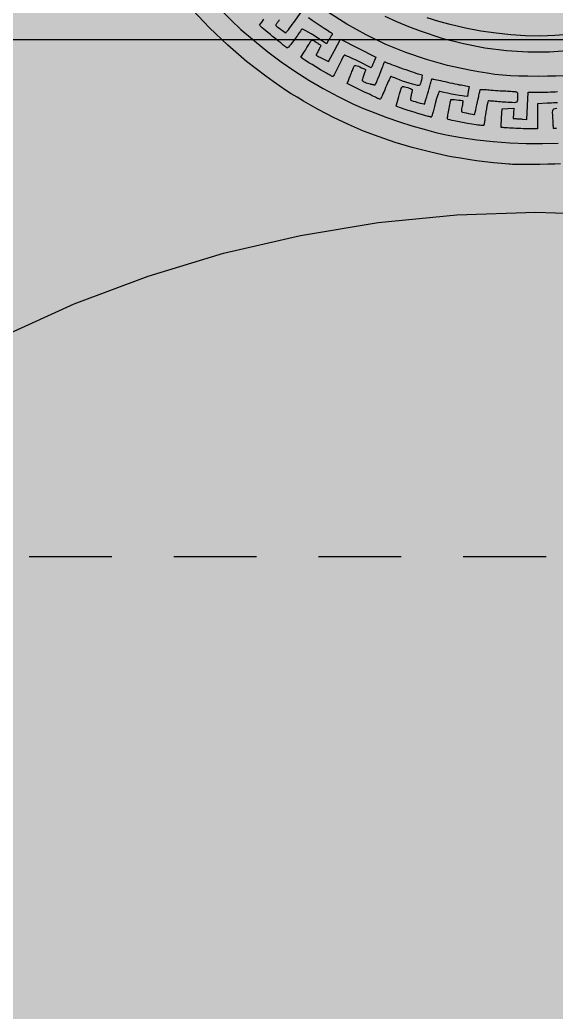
# Model space of a CAD drawing. Header units: inches. Extents: x 0.5 to 16.5, y 0.5 to 10.5.
# Drawn here: x 9.638 to 10.027, y 8.169 to 8.89 of the extents above; entities that cross this region are included whole.
import ezdxf

# ---------------------------------------------------------------- set-up
doc = ezdxf.new("R2010")
doc.units = ezdxf.units.IN
doc.header["$MEASUREMENT"] = 0
for name, color, linetype in [('A-ELEV-FILL', 7, 'Continuous'), ('A-ELEV-HIDN', 7, 'Continuous'), ('A-ELEV-OTLN', 7, 'Continuous'), ('A-ELEV-SIGN', 7, 'Continuous')]:
    doc.layers.add(name, color=color, linetype=linetype)

# ---------------------------------------------------------------- blocks, each defined once
blk = doc.blocks.new('THA_MARK')
at = {"layer": 'A-ELEV-SIGN'}
for points in [[(0.0261, -0.4855), (0.0201, -0.4857), (0.0129, -0.4858), (0.0044, -0.4859), (-0.0016, -0.4859), (-0.0072, -0.4859), (-0.0125, -0.4859), (-0.0172, -0.4859), (-0.0213, -0.4859), (-0.0246, -0.4859), (-0.027, -0.4858), (-0.0283, -0.4858), (-0.0283, -0.4858), (-0.0361, -0.4851), (-0.0446, -0.4842), (-0.0535, -0.4831), (-0.0625, -0.482), (-0.0713, -0.4807), (-0.0795, -0.4795), (-0.0868, -0.4782), (-0.0928, -0.4771), (-0.1121, -0.4728), (-0.1305, -0.468), (-0.1482, -0.4628), (-0.1652, -0.457), (-0.1817, -0.4508), (-0.1977, -0.4439), (-0.2133, -0.4364), (-0.2288, -0.4283), (-0.2376, -0.4234), (-0.2452, -0.4191), (-0.2518, -0.4151), (-0.258, -0.4114), (-0.264, -0.4075), (-0.2702, -0.4032), (-0.2771, -0.3984), (-0.285, -0.3927), (-0.3053, -0.3772), (-0.3251, -0.3601), (-0.3442, -0.3419), (-0.3624, -0.3226)], [(0.0352, -0.3487), (0.0201, -0.3499), (0.0048, -0.3504), (-0.0106, -0.3501), (-0.0261, -0.3492), (-0.0418, -0.3475), (-0.0578, -0.3452), (-0.0739, -0.3421), (-0.0903, -0.3383), (-0.1024, -0.335), (-0.1145, -0.3311)], [(-0.1594, -0.3293), (-0.1468, -0.3351), (-0.1343, -0.3404), (-0.1219, -0.3451), (-0.0991, -0.3525), (-0.0763, -0.3584), (-0.0536, -0.3628), (-0.0309, -0.3657), (-0.0081, -0.3671), (0.0146, -0.3671), (0.0374, -0.3655)], [(0.0292, -0.3924), (0.0212, -0.3927), (0.0124, -0.3929), (0.0025, -0.393), (-0.0082, -0.3929), (-0.0178, -0.3927), (-0.0266, -0.3923), (-0.0349, -0.3917), (-0.043, -0.3909), (-0.0513, -0.3897), (-0.0602, -0.3883), (-0.0699, -0.3865), (-0.093, -0.3815), (-0.1153, -0.3753), (-0.137, -0.3679), (-0.1581, -0.3592), (-0.1789, -0.3492), (-0.1994, -0.3378), (-0.2197, -0.325)], [(-0.3322, -0.3228), (-0.3214, -0.3337), (-0.3111, -0.3434), (-0.297, -0.3556), (-0.2828, -0.367), (-0.2686, -0.3776), (-0.2542, -0.3876), (-0.2395, -0.3969), (-0.2243, -0.4058), (-0.2086, -0.4142), (-0.1922, -0.4222), (-0.1817, -0.4268), (-0.1698, -0.4316), (-0.1571, -0.4363), (-0.1439, -0.4409), (-0.1306, -0.4451), (-0.1177, -0.4489), (-0.1055, -0.4521), (-0.0946, -0.4546), (-0.0787, -0.4575), (-0.062, -0.4599), (-0.0448, -0.4617), (-0.0273, -0.463), (-0.0099, -0.4638), (0.0072, -0.464), (0.0236, -0.4636)], [(-0.2704, -0.3332), (-0.271, -0.334), (-0.2716, -0.3347), (-0.2722, -0.3355), (-0.2727, -0.3362), (-0.2732, -0.3369), (-0.2736, -0.3375), (-0.274, -0.3381), (-0.2742, -0.3385), (-0.2744, -0.3389), (-0.2745, -0.3391), (-0.274, -0.3396), (-0.2729, -0.3406), (-0.2713, -0.3418), (-0.2694, -0.3433), (-0.2674, -0.3446), (-0.2657, -0.3458), (-0.2644, -0.3467), (-0.2637, -0.347), (-0.2634, -0.3468), (-0.2629, -0.3461), (-0.2621, -0.3451), (-0.261, -0.3438), (-0.2598, -0.3422), (-0.2584, -0.3403), (-0.2569, -0.3382), (-0.2553, -0.336), (-0.2475, -0.3252)], [(-0.2398, -0.331), (-0.2361, -0.3336), (-0.2319, -0.3364), (-0.2276, -0.3393), (-0.2234, -0.3421), (-0.2198, -0.3444), (-0.217, -0.3462), (-0.2161, -0.3467), (-0.2155, -0.3472), (-0.2151, -0.3475), (-0.2148, -0.3479), (-0.2147, -0.3482), (-0.2147, -0.3486), (-0.2149, -0.349), (-0.2152, -0.3495), (-0.2155, -0.3498), (-0.2158, -0.3503), (-0.2162, -0.3509), (-0.2167, -0.3516), (-0.2171, -0.3524), (-0.2176, -0.3532), (-0.2181, -0.354), (-0.2186, -0.3547), (-0.2209, -0.3586), (-0.2261, -0.3551), (-0.2299, -0.3526), (-0.2335, -0.3503), (-0.237, -0.3482), (-0.2401, -0.3463), (-0.2427, -0.3449), (-0.2448, -0.3438), (-0.2462, -0.3431), (-0.2468, -0.3431), (-0.247, -0.3433), (-0.2474, -0.3438), (-0.2479, -0.3445), (-0.2484, -0.3453), (-0.2491, -0.3462), (-0.2499, -0.3473), (-0.2507, -0.3485), (-0.2516, -0.3497), (-0.2536, -0.3526), (-0.2554, -0.3551), (-0.2571, -0.3574), (-0.2586, -0.3593), (-0.2599, -0.3609), (-0.2609, -0.362), (-0.2617, -0.3627), (-0.2621, -0.3629), (-0.2624, -0.3629), (-0.2627, -0.3628), (-0.263, -0.3625), (-0.2635, -0.3622), (-0.264, -0.3619), (-0.2645, -0.3615), (-0.265, -0.361), (-0.2656, -0.3606), (-0.2656, -0.3606), (-0.2664, -0.3599), (-0.2676, -0.3589), (-0.2691, -0.3576), (-0.271, -0.3561), (-0.2731, -0.3545), (-0.2753, -0.3527), (-0.2777, -0.3508), (-0.2801, -0.3489), (-0.2827, -0.3468), (-0.285, -0.345), (-0.287, -0.3433), (-0.2886, -0.3419), (-0.2899, -0.3407), (-0.2908, -0.3398), (-0.2913, -0.3391), (-0.2914, -0.3388), (-0.2905, -0.3375), (-0.2889, -0.3353), (-0.2868, -0.3327)], [(0.022, -0.448), (0.0198, -0.448), (0.0189, -0.4479), (0.0189, -0.4479), (0.0189, -0.4476), (0.0188, -0.4469), (0.0187, -0.4459), (0.0186, -0.4447), (0.0185, -0.4431), (0.0184, -0.4414), (0.0183, -0.4395), (0.0182, -0.4375), (0.018, -0.4338), (0.0179, -0.4311), (0.018, -0.4292), (0.0184, -0.428), (0.0192, -0.4273), (0.0205, -0.4268), (0.0225, -0.4266)], [(0.0231, -0.4208), (0.021, -0.4209), (0.0188, -0.4211), (0.0166, -0.4212), (0.0143, -0.4213), (0.0121, -0.4214), (0.0018, -0.4219), (0.0018, -0.4352), (0.0018, -0.4485), (-0.0067, -0.4484), (-0.0087, -0.4484), (-0.0109, -0.4483), (-0.0133, -0.4483), (-0.0158, -0.4482), (-0.0184, -0.4481), (-0.0209, -0.4479), (-0.0234, -0.4478), (-0.0257, -0.4477), (-0.0257, -0.4477), (-0.0278, -0.4476), (-0.0297, -0.4474), (-0.0315, -0.4473), (-0.0331, -0.4472), (-0.0344, -0.4471), (-0.0354, -0.447), (-0.0361, -0.4469), (-0.0363, -0.4468), (-0.0364, -0.4466), (-0.0364, -0.446), (-0.0364, -0.4451), (-0.0363, -0.4439), (-0.0363, -0.4424), (-0.0362, -0.4407), (-0.0361, -0.4389), (-0.036, -0.4369), (-0.0355, -0.4271), (-0.0293, -0.4269), (-0.0231, -0.4267), (-0.0234, -0.4322), (-0.0238, -0.4376), (-0.0213, -0.4376), (-0.0207, -0.4376), (-0.02, -0.4377), (-0.0191, -0.4377), (-0.0182, -0.4378), (-0.0171, -0.4378), (-0.0161, -0.4379), (-0.0151, -0.438), (-0.0141, -0.4381), (-0.0093, -0.4386), (-0.0086, -0.4241), (-0.008, -0.4097), (0.0047, -0.4096), (0.0074, -0.4096), (0.0102, -0.4096), (0.013, -0.4095), (0.0158, -0.4094), (0.0184, -0.4093), (0.0209, -0.4092), (0.023, -0.4091)]]:
    blk.add_lwpolyline(points, dxfattribs=at)
for points in [[(-0.2208, -0.3896), (-0.227, -0.386), (-0.2321, -0.383), (-0.2361, -0.3805), (-0.2393, -0.3786), (-0.2418, -0.3771), (-0.2436, -0.3759), (-0.2449, -0.3751), (-0.2458, -0.3744), (-0.2478, -0.3727), (-0.2439, -0.3666), (-0.2431, -0.3653), (-0.2422, -0.364), (-0.2415, -0.3627), (-0.2407, -0.3616), (-0.2401, -0.3605), (-0.2395, -0.3595), (-0.239, -0.3588), (-0.2387, -0.3582), (-0.2379, -0.3567), (-0.2373, -0.3557), (-0.2367, -0.355), (-0.2361, -0.3547), (-0.2353, -0.3548), (-0.2344, -0.3552), (-0.2331, -0.356), (-0.2314, -0.3571), (-0.2304, -0.3577), (-0.2296, -0.3583), (-0.2287, -0.3589), (-0.228, -0.3594), (-0.2274, -0.3598), (-0.227, -0.3601), (-0.2267, -0.3604), (-0.2266, -0.3605), (-0.2267, -0.3606), (-0.2268, -0.3609), (-0.2271, -0.3614), (-0.2274, -0.362), (-0.2277, -0.3627), (-0.2282, -0.3635), (-0.2286, -0.3644), (-0.2292, -0.3653), (-0.2297, -0.3663), (-0.2301, -0.3672), (-0.2306, -0.368), (-0.2309, -0.3687), (-0.2312, -0.3694), (-0.2315, -0.3699), (-0.2316, -0.3702), (-0.2317, -0.3704), (-0.2316, -0.3706), (-0.2312, -0.3709), (-0.2306, -0.3713), (-0.2298, -0.3717), (-0.2288, -0.3723), (-0.2277, -0.3729), (-0.2265, -0.3735), (-0.2252, -0.3742), (-0.2187, -0.3774), (-0.2124, -0.3656), (-0.206, -0.3537), (-0.1874, -0.3632), (-0.1687, -0.3727), (-0.1701, -0.3762), (-0.1704, -0.377), (-0.1708, -0.3778), (-0.1711, -0.3786), (-0.1714, -0.3793), (-0.1718, -0.3801), (-0.1721, -0.3808), (-0.1724, -0.3814), (-0.1727, -0.3819), (-0.1737, -0.384), (-0.1875, -0.3771), (-0.1902, -0.3757), (-0.1929, -0.3744), (-0.1953, -0.3733), (-0.1974, -0.3723), (-0.1992, -0.3715), (-0.2006, -0.371), (-0.2016, -0.3707), (-0.202, -0.3706), (-0.2023, -0.371), (-0.2028, -0.3717), (-0.2034, -0.3728), (-0.2042, -0.3743), (-0.2051, -0.376), (-0.206, -0.3779), (-0.2071, -0.38), (-0.2082, -0.3822), (-0.2093, -0.3845), (-0.2103, -0.3866), (-0.2113, -0.3885), (-0.2121, -0.3901), (-0.2128, -0.3915), (-0.2134, -0.3925), (-0.2139, -0.3931), (-0.2141, -0.3933), (-0.2143, -0.3933), (-0.2148, -0.393), (-0.2154, -0.3927), (-0.2163, -0.3922), (-0.2173, -0.3917), (-0.2184, -0.3911), (-0.2196, -0.3904), (-0.2208, -0.3896)], [(-0.1682, -0.4155), (-0.1692, -0.415), (-0.1707, -0.4143), (-0.1726, -0.4134), (-0.1748, -0.4123), (-0.1772, -0.4112), (-0.1799, -0.4099), (-0.1827, -0.4086), (-0.1855, -0.4073), (-0.1991, -0.4007), (-0.1977, -0.3972), (-0.1974, -0.3964), (-0.197, -0.3954), (-0.1965, -0.3943), (-0.196, -0.3931), (-0.1955, -0.3918), (-0.195, -0.3905), (-0.1945, -0.3892), (-0.194, -0.388), (-0.1935, -0.3868), (-0.193, -0.3857), (-0.1926, -0.3846), (-0.1922, -0.3837), (-0.1918, -0.3829), (-0.1915, -0.3822), (-0.1912, -0.3818), (-0.191, -0.3815), (-0.1906, -0.3814), (-0.1898, -0.3815), (-0.1886, -0.3819), (-0.1872, -0.3824), (-0.1855, -0.3831), (-0.1837, -0.3839), (-0.1817, -0.3848), (-0.1796, -0.3859), (-0.1796, -0.386), (-0.1797, -0.3863), (-0.1798, -0.3868), (-0.18, -0.3875), (-0.1803, -0.3883), (-0.1806, -0.3892), (-0.1809, -0.3902), (-0.1813, -0.3913), (-0.1817, -0.3924), (-0.182, -0.3934), (-0.1823, -0.3943), (-0.1826, -0.3952), (-0.1828, -0.3959), (-0.183, -0.3965), (-0.1831, -0.3969), (-0.1831, -0.3972), (-0.1829, -0.3976), (-0.1822, -0.3981), (-0.1813, -0.3986), (-0.1801, -0.3992), (-0.1788, -0.3998), (-0.1774, -0.4003), (-0.176, -0.4007), (-0.1748, -0.401), (-0.1742, -0.4011), (-0.1735, -0.4012), (-0.1729, -0.4014), (-0.1723, -0.4015), (-0.1718, -0.4016), (-0.1713, -0.4017), (-0.1709, -0.4018), (-0.1706, -0.4019), (-0.1701, -0.402), (-0.1696, -0.4018), (-0.1691, -0.4012), (-0.1685, -0.4001), (-0.1676, -0.3983), (-0.1665, -0.3955), (-0.165, -0.3918), (-0.1631, -0.3869), (-0.1624, -0.385), (-0.1617, -0.3833), (-0.1611, -0.3818), (-0.1606, -0.3804), (-0.1602, -0.3793), (-0.1598, -0.3784), (-0.1596, -0.3779), (-0.1595, -0.3777), (-0.1594, -0.3777), (-0.159, -0.3778), (-0.1585, -0.3779), (-0.1578, -0.3782), (-0.1569, -0.3786), (-0.1559, -0.379), (-0.1548, -0.3794), (-0.1537, -0.3799), (-0.1522, -0.3805), (-0.1504, -0.3812), (-0.1481, -0.382), (-0.1456, -0.3829), (-0.1428, -0.3839), (-0.1399, -0.3849), (-0.137, -0.3859), (-0.1342, -0.3869), (-0.1314, -0.3878), (-0.1288, -0.3887), (-0.1264, -0.3895), (-0.1243, -0.3902), (-0.1225, -0.3908), (-0.1212, -0.3912), (-0.1203, -0.3915), (-0.1199, -0.3917), (-0.1198, -0.3922), (-0.12, -0.3934), (-0.1203, -0.3951), (-0.1207, -0.397), (-0.1212, -0.399), (-0.1217, -0.4007), (-0.1222, -0.402), (-0.1226, -0.4027), (-0.1233, -0.4028), (-0.1249, -0.4025), (-0.1272, -0.402), (-0.1301, -0.4012), (-0.1334, -0.4002), (-0.1369, -0.3991), (-0.1405, -0.3979), (-0.1439, -0.3966), (-0.1456, -0.3959), (-0.1472, -0.3953), (-0.1487, -0.3947), (-0.15, -0.3942), (-0.1511, -0.3938), (-0.152, -0.3935), (-0.1526, -0.3933), (-0.1529, -0.3932), (-0.1531, -0.3934), (-0.1535, -0.3941), (-0.1541, -0.3951), (-0.1548, -0.3966), (-0.1556, -0.3983), (-0.1564, -0.4003), (-0.1574, -0.4025), (-0.1584, -0.4049), (-0.1594, -0.4073), (-0.1603, -0.4096), (-0.1612, -0.4116), (-0.162, -0.4134), (-0.1627, -0.4149), (-0.1633, -0.416), (-0.1637, -0.4168), (-0.164, -0.417), (-0.1642, -0.4171), (-0.1645, -0.417), (-0.165, -0.4169), (-0.1655, -0.4167), (-0.1661, -0.4165), (-0.1668, -0.4162), (-0.1675, -0.4159), (-0.1682, -0.4155)], [(-0.1171, -0.4343), (-0.1206, -0.4333), (-0.1244, -0.4321), (-0.1283, -0.4309), (-0.1321, -0.4297), (-0.1357, -0.4286), (-0.139, -0.4276), (-0.1417, -0.4267), (-0.1437, -0.426), (-0.1474, -0.4246), (-0.1444, -0.4141), (-0.1436, -0.4114), (-0.143, -0.4092), (-0.1424, -0.4073), (-0.1419, -0.4059), (-0.1414, -0.4048), (-0.141, -0.4041), (-0.1407, -0.4037), (-0.1403, -0.4036), (-0.1395, -0.4037), (-0.1383, -0.4039), (-0.1368, -0.4044), (-0.1351, -0.4049), (-0.1335, -0.4054), (-0.1321, -0.4059), (-0.131, -0.4064), (-0.1305, -0.4067), (-0.1304, -0.4069), (-0.1304, -0.4072), (-0.1304, -0.4078), (-0.1305, -0.4085), (-0.1306, -0.4093), (-0.1308, -0.4102), (-0.131, -0.4112), (-0.1313, -0.4123), (-0.1315, -0.4133), (-0.1317, -0.4144), (-0.1319, -0.4153), (-0.132, -0.4161), (-0.1321, -0.4168), (-0.1321, -0.4174), (-0.132, -0.4178), (-0.1319, -0.4181), (-0.1311, -0.4184), (-0.1294, -0.419), (-0.1271, -0.4197), (-0.1245, -0.4205), (-0.122, -0.4212), (-0.1197, -0.4218), (-0.1181, -0.4221), (-0.1175, -0.4222), (-0.1171, -0.4215), (-0.1166, -0.4198), (-0.1158, -0.4175), (-0.115, -0.4147), (-0.1141, -0.4117), (-0.1132, -0.4087), (-0.1124, -0.4058), (-0.1117, -0.4033), (-0.1114, -0.4019), (-0.111, -0.4005), (-0.1107, -0.3993), (-0.1104, -0.3982), (-0.1101, -0.3972), (-0.1099, -0.3965), (-0.1097, -0.396), (-0.1096, -0.3957), (-0.1092, -0.3957), (-0.1085, -0.3958), (-0.1074, -0.396), (-0.106, -0.3962), (-0.1043, -0.3966), (-0.1024, -0.397), (-0.1003, -0.3974), (-0.098, -0.398), (-0.0957, -0.3985), (-0.0931, -0.3991), (-0.0905, -0.3997), (-0.0878, -0.4003), (-0.0852, -0.4008), (-0.0828, -0.4013), (-0.0806, -0.4018), (-0.0787, -0.4021), (-0.0703, -0.4037), (-0.0711, -0.4088), (-0.0719, -0.4141), (-0.0754, -0.4139), (-0.0775, -0.4136), (-0.0806, -0.4131), (-0.0846, -0.4124), (-0.0889, -0.4117), (-0.0931, -0.4109), (-0.0968, -0.4101), (-0.0997, -0.4094), (-0.1013, -0.409), (-0.1018, -0.4091), (-0.1023, -0.4099), (-0.1029, -0.4113), (-0.1037, -0.4134), (-0.1046, -0.4163), (-0.1056, -0.4201), (-0.1068, -0.4247), (-0.1083, -0.4303), (-0.1085, -0.4314), (-0.1088, -0.4324), (-0.1091, -0.4334), (-0.1094, -0.4342), (-0.1096, -0.4349), (-0.1099, -0.4354), (-0.1101, -0.4358), (-0.1102, -0.4359), (-0.1105, -0.4359), (-0.111, -0.4358), (-0.1117, -0.4357), (-0.1126, -0.4355), (-0.1136, -0.4352), (-0.1147, -0.435), (-0.1159, -0.4346), (-0.1171, -0.4343)], [(-0.0627, -0.4441), (-0.0719, -0.4426), (-0.079, -0.4413), (-0.0843, -0.4403), (-0.0882, -0.4396), (-0.0907, -0.4389), (-0.0923, -0.4384), (-0.093, -0.4378), (-0.0932, -0.4373), (-0.0931, -0.4368), (-0.093, -0.436), (-0.0929, -0.4349), (-0.0926, -0.4336), (-0.0924, -0.4321), (-0.0921, -0.4304), (-0.0917, -0.4286), (-0.0914, -0.4268), (-0.091, -0.4249), (-0.0907, -0.4232), (-0.0904, -0.4217), (-0.0901, -0.4203), (-0.0899, -0.4192), (-0.0897, -0.4183), (-0.0896, -0.4177), (-0.0896, -0.4175), (-0.089, -0.4174), (-0.0877, -0.4174), (-0.0857, -0.4175), (-0.0835, -0.4177), (-0.0812, -0.418), (-0.0792, -0.4182), (-0.0777, -0.4185), (-0.077, -0.4187), (-0.0769, -0.4189), (-0.0769, -0.4193), (-0.0769, -0.4199), (-0.077, -0.4206), (-0.0771, -0.4215), (-0.0772, -0.4224), (-0.0774, -0.4234), (-0.0777, -0.4245), (-0.078, -0.426), (-0.0782, -0.4271), (-0.0784, -0.4281), (-0.0784, -0.4289), (-0.0784, -0.4294), (-0.0783, -0.4299), (-0.0782, -0.4302), (-0.078, -0.4304), (-0.0771, -0.4307), (-0.0755, -0.4311), (-0.0734, -0.4316), (-0.071, -0.4321), (-0.0687, -0.4326), (-0.0666, -0.433), (-0.0652, -0.4332), (-0.0645, -0.4331), (-0.0643, -0.4325), (-0.0639, -0.4309), (-0.0633, -0.4287), (-0.0627, -0.4259), (-0.062, -0.4229), (-0.0613, -0.4198), (-0.0607, -0.4168), (-0.0601, -0.4141), (-0.0599, -0.4127), (-0.0596, -0.4115), (-0.0594, -0.4103), (-0.0591, -0.4093), (-0.0589, -0.4084), (-0.0587, -0.4077), (-0.0585, -0.4072), (-0.0584, -0.4069), (-0.0581, -0.4068), (-0.0575, -0.4067), (-0.0568, -0.4067), (-0.0558, -0.4067), (-0.0546, -0.4068), (-0.0533, -0.4068), (-0.0519, -0.407), (-0.0505, -0.4071), (-0.0488, -0.4073), (-0.0469, -0.4074), (-0.0447, -0.4076), (-0.0424, -0.4078), (-0.0401, -0.4079), (-0.0378, -0.4081), (-0.0356, -0.4082), (-0.0335, -0.4083), (-0.0315, -0.4084), (-0.0296, -0.4085), (-0.0278, -0.4086), (-0.0261, -0.4087), (-0.0245, -0.4088), (-0.0232, -0.4089), (-0.0222, -0.409), (-0.0215, -0.4091), (-0.0208, -0.4092), (-0.0202, -0.4093), (-0.0198, -0.4096), (-0.0195, -0.4099), (-0.0193, -0.4104), (-0.0193, -0.4112), (-0.0192, -0.4122), (-0.0192, -0.4136), (-0.0192, -0.4161), (-0.0193, -0.418), (-0.0196, -0.4193), (-0.0202, -0.4202), (-0.0212, -0.4206), (-0.0227, -0.4208), (-0.0249, -0.4207), (-0.0278, -0.4206), (-0.0295, -0.4205), (-0.0314, -0.4204), (-0.0333, -0.4202), (-0.0354, -0.4201), (-0.0373, -0.4199), (-0.0393, -0.4198), (-0.0411, -0.4196), (-0.0426, -0.4194), (-0.0441, -0.4193), (-0.0455, -0.4192), (-0.0467, -0.419), (-0.0478, -0.419), (-0.0487, -0.4189), (-0.0494, -0.4189), (-0.0499, -0.4189), (-0.0501, -0.419), (-0.0504, -0.4198), (-0.0509, -0.4216), (-0.0514, -0.4242), (-0.052, -0.4272), (-0.0525, -0.4304), (-0.0531, -0.4336), (-0.0535, -0.4364), (-0.0537, -0.4387), (-0.0538, -0.4397), (-0.054, -0.4407), (-0.0541, -0.4417), (-0.0542, -0.4425), (-0.0543, -0.4433), (-0.0544, -0.4439), (-0.0546, -0.4443), (-0.0547, -0.4446), (-0.0549, -0.4448), (-0.0553, -0.4449), (-0.056, -0.4449), (-0.0568, -0.4449), (-0.0579, -0.4448), (-0.0593, -0.4446), (-0.0609, -0.4444), (-0.0627, -0.4441)]]:
    blk.add_lwpolyline(points, close=True, dxfattribs=at)

msp = doc.modelspace()

# ---------------------------------------------------------------- hatches: boundary and pattern name
at = {"layer": 'A-ELEV-FILL', "true_color": 0xd8ccb0}
msp.add_hatch(color=7, dxfattribs=at).paths.add_polyline_path([(8.6375, 6.25), (9.1375, 6.25), (9.1375, 7.875), (9.1375, 7.875), (9.13937, 7.93223), (9.14499, 7.98921), (9.15431, 8.0457), (9.16731, 8.10147), (9.18394, 8.15626), (9.20411, 8.20985), (9.22774, 8.262), (9.25473, 8.3125), (9.28496, 8.36112), (9.31832, 8.40767), (9.35464, 8.45193), (9.39378, 8.49372), (9.43557, 8.53286), (9.47983, 8.56918), (9.52638, 8.60254), (9.575, 8.63277), (9.6255, 8.65976), (9.67765, 8.68339), (9.73124, 8.70356), (9.78603, 8.72019), (9.8418, 8.73319), (9.89829, 8.74251), (9.95527, 8.74813), (10.0125, 8.75), (10.06973, 8.74813), (10.12671, 8.74251), (10.1832, 8.73319), (10.23897, 8.72019), (10.29376, 8.70356), (10.34735, 8.68339), (10.3995, 8.65976), (10.45, 8.63277), (10.49862, 8.60254), (10.54517, 8.56918), (10.58943, 8.53286), (10.63122, 8.49372), (10.67036, 8.45193), (10.70668, 8.40767), (10.74004, 8.36112), (10.77027, 8.3125), (10.79726, 8.262), (10.82089, 8.20985), (10.84106, 8.15626), (10.85769, 8.10147), (10.87069, 8.0457), (10.88001, 7.98921), (10.88563, 7.93223), (10.8875, 7.875), (10.8875, 7.875), (10.8875, 6.25), (11.3875, 6.25), (11.3875, 9.75), (8.6375, 9.75)])
at = {"layer": 'A-ELEV-FILL', "true_color": 0xcdcdcd}
msp.add_hatch(color=7, dxfattribs=at).paths.add_polyline_path([(6.0125, 6.25), (15.7, 6.25), (15.7, 8.875), (6.0125, 8.875)])
at = {"layer": 'A-ELEV-FILL', "true_color": 0x9e1b32}
msp.add_hatch(color=7, dxfattribs=at).paths.add_polyline_path([(10.8875, 7.875), (10.88563, 7.93223), (10.88001, 7.98921), (10.87069, 8.0457), (10.85769, 8.10147), (10.84106, 8.15626), (10.82089, 8.20985), (10.79726, 8.262), (10.77027, 8.3125), (10.74004, 8.36112), (10.70668, 8.40767), (10.67036, 8.45193), (10.63122, 8.49372), (10.58943, 8.53286), (10.54517, 8.56918), (10.49862, 8.60254), (10.45, 8.63277), (10.3995, 8.65976), (10.34735, 8.68339), (10.29376, 8.70356), (10.23897, 8.72019), (10.1832, 8.73319), (10.12671, 8.74251), (10.06973, 8.74813), (10.0125, 8.75), (9.95527, 8.74813), (9.89829, 8.74251), (9.8418, 8.73319), (9.78603, 8.72019), (9.73124, 8.70356), (9.67765, 8.68339), (9.6255, 8.65976), (9.575, 8.63277), (9.52638, 8.60254), (9.47983, 8.56918), (9.43557, 8.53286), (9.39378, 8.49372), (9.35464, 8.45193), (9.31832, 8.40767), (9.28496, 8.36112), (9.25473, 8.3125), (9.22774, 8.262), (9.20411, 8.20985), (9.18394, 8.15626), (9.16731, 8.10147), (9.15431, 8.0457), (9.14499, 7.98921), (9.13937, 7.93223), (9.1375, 7.875), (9.2375, 7.875), (9.23916, 7.92569), (9.24413, 7.97616), (9.25239, 8.02619), (9.26391, 8.07558), (9.27863, 8.12412), (9.29649, 8.17158), (9.31742, 8.21777), (9.34133, 8.2625), (9.36811, 8.30557), (9.39765, 8.34679), (9.42982, 8.38599), (9.46449, 8.42301), (9.50151, 8.45768), (9.54071, 8.48985), (9.58193, 8.51939), (9.625, 8.54617), (9.66973, 8.57008), (9.71592, 8.59101), (9.76338, 8.60887), (9.81192, 8.62359), (9.86131, 8.63511), (9.91134, 8.64337), (9.96181, 8.64834), (10.0125, 8.65), (10.06319, 8.64834), (10.11366, 8.64337), (10.16369, 8.63511), (10.21308, 8.62359), (10.26162, 8.60887), (10.30908, 8.59101), (10.35527, 8.57008), (10.4, 8.54617), (10.44307, 8.51939), (10.48429, 8.48985), (10.52349, 8.45768), (10.56051, 8.42301), (10.59518, 8.38599), (10.62735, 8.34679), (10.65689, 8.30557), (10.68367, 8.2625), (10.70758, 8.21777), (10.72851, 8.17158), (10.74637, 8.12412), (10.76109, 8.07558), (10.77261, 8.02619), (10.78087, 7.97616), (10.78584, 7.92569), (10.7875, 7.875)])
at = {"layer": 'A-ELEV-FILL', "true_color": 0xc9a227}
msp.add_hatch(color=7, dxfattribs=at).paths.add_polyline_path([(10.7875, 7.875), (10.78584, 7.92569), (10.78087, 7.97616), (10.77261, 8.02619), (10.76109, 8.07558), (10.74637, 8.12412), (10.72851, 8.17158), (10.70758, 8.21777), (10.68367, 8.2625), (10.65689, 8.30557), (10.62735, 8.34679), (10.59518, 8.38599), (10.56051, 8.42301), (10.52349, 8.45768), (10.48429, 8.48985), (10.44307, 8.51939), (10.4, 8.54617), (10.35527, 8.57008), (10.30908, 8.59101), (10.26162, 8.60887), (10.21308, 8.62359), (10.16369, 8.63511), (10.11366, 8.64337), (10.06319, 8.64834), (10.0125, 8.65), (9.96181, 8.64834), (9.91134, 8.64337), (9.86131, 8.63511), (9.81192, 8.62359), (9.76338, 8.60887), (9.71592, 8.59101), (9.66973, 8.57008), (9.625, 8.54617), (9.58193, 8.51939), (9.54071, 8.48985), (9.50151, 8.45768), (9.46449, 8.42301), (9.42982, 8.38599), (9.39765, 8.34679), (9.36811, 8.30557), (9.34133, 8.2625), (9.31742, 8.21777), (9.29649, 8.17158), (9.27863, 8.12412), (9.26391, 8.07558), (9.25239, 8.02619), (9.24413, 7.97616), (9.23916, 7.92569), (9.2375, 7.875), (9.2625, 7.875), (9.26411, 7.92405), (9.26892, 7.97289), (9.27691, 8.02132), (9.28806, 8.06911), (9.3023, 8.11608), (9.31959, 8.16201), (9.33985, 8.20672), (9.36298, 8.25), (9.3889, 8.29168), (9.41748, 8.33157), (9.44862, 8.36951), (9.48217, 8.40533), (9.51799, 8.43888), (9.55593, 8.47002), (9.59582, 8.4986), (9.6375, 8.52452), (9.68078, 8.54765), (9.72549, 8.56791), (9.77142, 8.5852), (9.81839, 8.59944), (9.86618, 8.61059), (9.91461, 8.61858), (9.96345, 8.62339), (10.0125, 8.625), (10.06155, 8.62339), (10.11039, 8.61858), (10.15882, 8.61059), (10.20661, 8.59944), (10.25358, 8.5852), (10.29951, 8.56791), (10.34422, 8.54765), (10.3875, 8.52452), (10.42918, 8.4986), (10.46907, 8.47002), (10.50701, 8.43888), (10.54283, 8.40533), (10.57638, 8.36951), (10.60752, 8.33157), (10.6361, 8.29168), (10.66202, 8.25), (10.68515, 8.20672), (10.70541, 8.16201), (10.7227, 8.11608), (10.73694, 8.06911), (10.74809, 8.02132), (10.75608, 7.97289), (10.76089, 7.92405), (10.7625, 7.875)])

# ---------------------------------------------------------------- linework, layer by layer
at = {"layer": 'A-ELEV-HIDN'}
for p, q in [((9.645, 8.5), (9.705, 8.5)), ((9.75, 8.5), (9.81, 8.5)), ((9.855, 8.5), (9.915, 8.5)), ((9.96, 8.5), (10.02, 8.5))]:
    msp.add_line(p, q, dxfattribs=at)
at = {"layer": 'A-ELEV-OTLN'}
msp.add_lwpolyline([(6.0125, 6.25), (15.7, 6.25), (15.7, 8.875), (6.0125, 8.875)], close=True, dxfattribs=at)
msp.add_lwpolyline([(9.6255, 8.65976), (9.67765, 8.68339), (9.73124, 8.70356), (9.78603, 8.72019), (9.8418, 8.73319), (9.89829, 8.74251), (9.95527, 8.74813), (10.0125, 8.75), (10.06973, 8.74813), (10.12671, 8.74251), (10.1832, 8.73319), (10.23897, 8.72019), (10.29376, 8.70356), (10.34735, 8.68339), (10.3995, 8.65976)], dxfattribs=at)

# ---------------------------------------------------------------- block references
at = {"layer": 'A-ELEV-SIGN', "xscale": 0.6875, "yscale": 0.6875}
msp.add_blockref('THA_MARK', (10.0125, 9.11875), dxfattribs=at)

doc.saveas('drawing.dxf')
